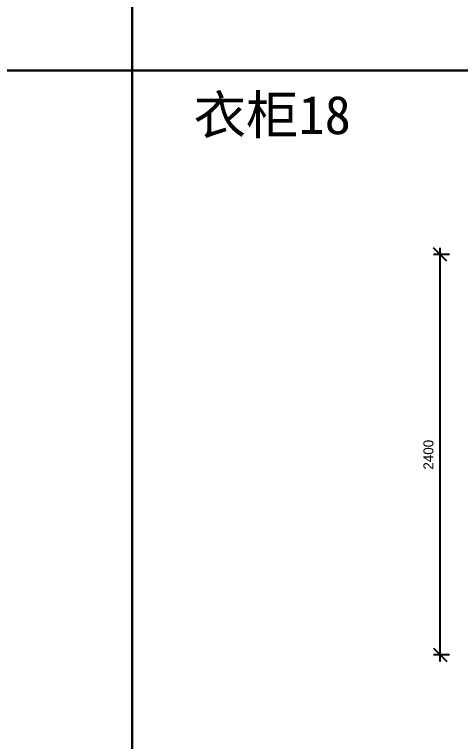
# Model space of a CAD drawing. Header units: millimetres. Extents: x 24776 to 57176, y -19492 to 15017.
# Drawn here: x 37031 to 39704, y -15488 to -11129 of the extents above; entities that cross this region are included whole.
import ezdxf

# ---------------------------------------------------------------- set-up
doc = ezdxf.new("R2010")
doc.units = ezdxf.units.MM
doc.header["$PDMODE"] = 3
doc.layers.add('ID-furniture', color=7, linetype='Continuous')
doc.styles.add('ARIAL', font='simhei.ttf')
doc.styles.add('RomanS', font='')
doc.styles.get('RomanS').set_extended_font_data('YouYuan')
doc.dimstyles.new('SC40', dxfattribs={"dimtxt": 60, "dimasz": 80, "dimexe": 40, "dimexo": 40, "dimgap": 40, "dimtad": 1, "dimdec": 0, "dimzin": 0, "dimdsep": 46, "dimtxsty": 'RomanS', "dimblk": 'OBLIQUE', "dimcen": 0, "dimdle": 40, "dimclrd": 9, "dimclre": 9, "dimclrt": 4, "dimadec": 0, "dimazin": 0, "dimtfac": 1, "dimtdec": 0, "dimtix": 1, "dimtmove": 2, "dimatfit": 1, "dimldrblk": 'DOT', "dimfxl": 1, "dimtolj": 1, "dimtzin": 0, "dimlwd": -1, "dimlwe": -1, "dimarcsym": 0})

# ---------------------------------------------------------------- blocks, each defined once
blk = doc.blocks.new('_Oblique')
at = {"color": 0, "linetype": 'ByBlock', "lineweight": -2}
blk.add_line((-0.5, -0.5), (0.5, 0.5), dxfattribs=at)
blk = doc.blocks.new('*D501')
at = {"color": 9, "transparency": 16777216}
for p, q in [((39582.1, -15008.5), (39582.1, -12528.5)), ((39638.3, -12568.5), (39542.1, -12568.5)), ((39638.3, -14968.5), (39542.1, -14968.5))]:
    blk.add_line(p, q, dxfattribs=at)
at = {"layer": 'Defpoints', "color": 0, "transparency": 16777216}
for p in [(39582.1, -12568.5), (39678.3, -12568.5), (39678.3, -14968.5)]:
    blk.add_point(p, dxfattribs=at)
at = {"color": 9, "transparency": 16777216, "xscale": 80, "yscale": 80, "zscale": 80}
for p, rotation in [((39582.1, -12568.5), 90), ((39582.1, -14968.5), 270)]:
    blk.add_blockref('_Oblique', p, dxfattribs=dict(at, rotation=rotation))
at = {"color": 4, "transparency": 16777216, "insert": (39512.1, -13768.5), "char_height": 60, "attachment_point": 5, "rotation": 90, "style": 'RomanS'}
blk.add_mtext('\\A1;2400', dxfattribs=at)
blk = doc.blocks.new('_Dot')
at = {"color": 0, "linetype": 'ByBlock', "lineweight": -2}
blk.add_line((-0.5, 0), (-1, 0), dxfattribs=at)
at = {"color": 0, "linetype": 'ByBlock', "const_width": 0.5}
blk.add_lwpolyline([(-0.25, 0, 1), (0.25, 0, 1)], format="xyb", close=True, dxfattribs=at)

msp = doc.modelspace()

# ---------------------------------------------------------------- linework, layer by layer
at = {"color": 250}
for points in [[(31256.3, -3438.1), (37736.3, -3438.1), (37736.3, -11465.3), (31256.3, -11465.3)], [(37736.3, -3438.1), (44216.3, -3438.1), (44216.3, -11465.3), (37736.3, -11465.3)], [(31256.3, -11465.3), (37736.3, -11465.3), (37736.3, -19492.5), (31256.3, -19492.5)], [(37736.3, -11465.3), (44216.3, -11465.3), (44216.3, -19492.5), (37736.3, -19492.5)]]:
    msp.add_lwpolyline(points, close=True, dxfattribs=at)

# ---------------------------------------------------------------- texts
at = {"layer": 'ID-furniture', "insert": (38104.5, -11615.8), "char_height": 230.4, "attachment_point": 1, "style": 'ARIAL'}
msp.add_mtext('{\\fSimSun|b0|i0|c134|p2;衣柜18}', dxfattribs=at)

# ---------------------------------------------------------------- dimensions: what is measured, and where the dimension line sits
at = {"color": 255}
dim = msp.add_linear_dim(base=(39582.1, -12568.5), p1=(39678.3, -14968.5), p2=(39678.3, -12568.5), angle=90, dimstyle='SC40', dxfattribs=at)
dim.commit()
dim.dimension.update_dxf_attribs({"geometry": '*D501', "text_midpoint": (39512.1, -13768.5)})

doc.saveas('drawing.dxf')
